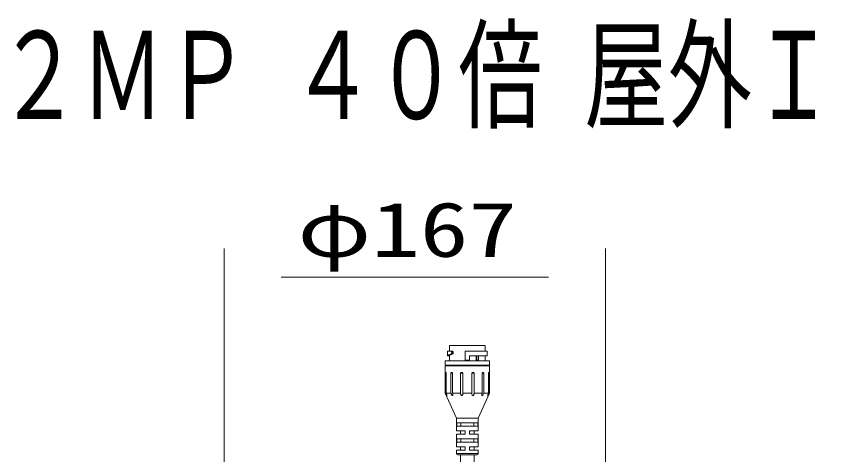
# Model space of a CAD drawing. Units: millimetres on the paper. Extents: x -63 to 65, y -58 to 59.
# Drawn here: x -34.69 to 0.98, y 40.09 to 59.31 of the extents above; entities that cross this region are included whole.
import ezdxf
from ezdxf.enums import TextEntityAlignment as Align

# ---------------------------------------------------------------- set-up
doc = ezdxf.new("R2010")
doc.units = ezdxf.units.MM
doc.layers.add('0-0_MOJI1', color=7, linetype='Continuous')
doc.layers.add('0-2_GAIKEI', color=4, linetype='Continuous', lineweight=9)
doc.layers.add('0-3_SUNPO', color=7, linetype='Continuous', lineweight=9)
doc.styles.add('ＭＳ ゴシック', font='')
doc.styles.get('ＭＳ ゴシック').set_extended_font_data('MS Gothic')

msp = doc.modelspace()

# ---------------------------------------------------------------- linework, layer by layer
at = {"layer": '0-2_GAIKEI'}
for p, q in [((-15.577, 44.632), (-15.8, 44.632)), ((-15.8, 44.432), (-15.8, 44.632)), ((-14.151, 44.881), (-15.71, 44.881)), ((-15.71, 44.632), (-15.71, 44.881)), ((-14.061, 44.632), (-15.03, 44.632)), ((-15.03, 44.632), (-15.03, 44.232)), ((-14.151, 44.632), (-14.151, 44.881)), ((-14.061, 44.432), (-14.061, 44.632)), ((-15.71, 44.432), (-15.8, 44.432)), ((-15.71, 44.212), (-15.71, 44.44)), ((-15.572, 44.513), (-15.637, 44.513)), ((-15.612, 44.582), (-15.612, 44.562)), ((-15.548, 44.562), (-15.612, 44.562)), ((-15.03, 44.232), (-14.831, 44.232)), ((-14.061, 44.432), (-14.831, 44.432)), ((-14.831, 44.432), (-14.831, 44.232)), ((-14.546, 44.432), (-14.546, 44.232)), ((-14.546, 44.232), (-14.437, 44.232)), ((-14.521, 44.432), (-14.521, 44.232)), ((-14.437, 44.432), (-14.437, 44.232)), ((-14.151, 44.212), (-14.151, 44.432)), ((-15.9, 44.012), (-15.9, 44.212)), ((-13.961, 44.212), (-15.9, 44.212)), ((-13.961, 44.012), (-15.9, 44.012)), ((-13.961, 43.992), (-15.9, 43.992)), ((-15.9, 42.793), (-15.9, 43.992)), ((-15.71, 43.992), (-15.71, 44.012)), ((-14.151, 43.992), (-14.151, 44.012)), ((-13.961, 44.012), (-13.961, 44.212)), ((-13.961, 42.793), (-13.961, 43.992)), ((-15.878, 43.662), (-15.878, 42.793)), ((-15.878, 43.662), (-15.852, 43.662)), ((-15.852, 43.662), (-15.852, 42.793)), ((-15.65, 43.662), (-15.65, 42.793)), ((-15.65, 43.662), (-15.58, 43.662)), ((-15.58, 43.662), (-15.58, 42.793)), ((-15.229, 43.662), (-15.229, 42.793)), ((-15.229, 43.662), (-15.133, 43.662)), ((-15.133, 43.662), (-15.133, 42.793)), ((-14.728, 43.662), (-14.728, 42.793)), ((-14.728, 43.662), (-14.632, 43.662)), ((-14.699, 43.692), (-14.66, 43.692)), ((-14.632, 43.662), (-14.632, 42.793)), ((-14.281, 43.662), (-14.281, 42.793)), ((-14.281, 43.662), (-14.211, 43.662)), ((-14.211, 43.662), (-14.211, 42.793)), ((-14.008, 43.662), (-14.008, 42.793)), ((-14.008, 43.662), (-13.983, 43.662)), ((-13.983, 43.662), (-13.983, 42.793)), ((-15.878, 42.793), (-15.9, 42.793)), ((-15.4, 41.694), (-15.9, 42.793)), ((-15.878, 42.793), (-15.867, 42.767)), ((-15.65, 42.793), (-15.852, 42.793)), ((-15.229, 42.793), (-15.58, 42.793)), ((-14.728, 42.793), (-15.133, 42.793)), ((-14.281, 42.793), (-14.632, 42.793)), ((-14.461, 41.694), (-13.961, 42.793)), ((-14.008, 42.793), (-14.211, 42.793)), ((-14.008, 42.793), (-14.019, 42.767)), ((-13.961, 42.793), (-13.983, 42.793)), ((-14.461, 41.694), (-15.4, 41.694)), ((-15.4, 41.144), (-15.4, 41.694)), ((-15.389, 41.494), (-15.389, 41.344)), ((-15.389, 41.494), (-14.472, 41.494)), ((-15.213, 41.494), (-15.213, 41.344)), ((-14.648, 41.494), (-14.648, 41.344)), ((-14.472, 41.494), (-14.472, 41.344)), ((-14.461, 41.144), (-14.461, 41.694)), ((-14.472, 41.344), (-15.389, 41.344)), ((-15.23, 41.144), (-15.23, 40.995)), ((-14.831, 41.144), (-14.831, 40.995)), ((-14.831, 41.144), (-14.461, 41.144)), ((-14.631, 41.144), (-14.631, 40.995)), ((-15.4, 40.445), (-15.4, 40.995)), ((-15.389, 40.795), (-15.389, 40.645)), ((-15.389, 40.795), (-14.472, 40.795)), ((-15.213, 40.795), (-15.213, 40.645)), ((-14.461, 40.995), (-14.831, 40.995)), ((-14.648, 40.795), (-14.648, 40.645)), ((-14.472, 40.795), (-14.472, 40.645)), ((-14.461, 40.445), (-14.461, 40.995)), ((-14.472, 40.645), (-15.389, 40.645)), ((-15.23, 40.445), (-15.23, 40.295)), ((-14.831, 40.445), (-14.831, 40.295)), ((-14.831, 40.445), (-14.461, 40.445)), ((-14.631, 40.445), (-14.631, 40.295)), ((-15.4, 40.145), (-15.4, 40.295)), ((-14.461, 40.145), (-15.4, 40.145)), ((-14.511, 40.095), (-15.35, 40.095)), ((-15.23, 40.095), (-15.23, 35.464)), ((-14.461, 40.295), (-14.831, 40.295)), ((-14.631, 40.095), (-14.631, 35.464)), ((-14.461, 40.145), (-14.461, 40.295))]:
    msp.add_line(p, q, dxfattribs=at)
for points in [[(-15.642, 44.632), (-15.633, 44.629), (-15.625, 44.622), (-15.616, 44.608), (-15.612, 44.59), (-15.612, 44.582), (-15.548, 44.582)], [(-15.548, 44.582), (-15.551, 44.604), (-15.555, 44.614), (-15.56, 44.622), (-15.568, 44.629), (-15.577, 44.632)], [(-15.637, 44.513), (-15.627, 44.519), (-15.619, 44.529), (-15.614, 44.545), (-15.612, 44.562)], [(-15.548, 44.582), (-15.548, 44.562), (-15.549, 44.549), (-15.552, 44.537), (-15.556, 44.528), (-15.561, 44.52), (-15.566, 44.515), (-15.572, 44.513)], [(-15.878, 43.662), (-15.877, 43.68), (-15.876, 43.687), (-15.874, 43.69), (-15.873, 43.691), (-15.872, 43.692), (-15.872, 43.692), (-15.861, 43.692)], [(-15.852, 43.662), (-15.853, 43.676), (-15.856, 43.687), (-15.858, 43.69), (-15.859, 43.692), (-15.861, 43.692), (-15.861, 43.692)], [(-15.65, 43.662), (-15.649, 43.672), (-15.646, 43.68), (-15.642, 43.687), (-15.636, 43.691), (-15.63, 43.692), (-15.601, 43.692)], [(-15.58, 43.662), (-15.581, 43.672), (-15.584, 43.68), (-15.589, 43.687), (-15.595, 43.691), (-15.601, 43.692)], [(-15.229, 43.662), (-15.228, 43.672), (-15.224, 43.68), (-15.217, 43.687), (-15.209, 43.691), (-15.201, 43.692), (-15.162, 43.692)], [(-14.632, 43.662), (-14.633, 43.672), (-14.637, 43.68), (-14.644, 43.687), (-14.652, 43.691), (-14.66, 43.692)], [(-14.281, 43.662), (-14.28, 43.672), (-14.277, 43.68), (-14.272, 43.687), (-14.266, 43.691), (-14.259, 43.692), (-14.231, 43.692)], [(-14.211, 43.662), (-14.212, 43.672), (-14.215, 43.68), (-14.219, 43.687), (-14.225, 43.691), (-14.231, 43.692)], [(-14.008, 43.662), (-14.007, 43.676), (-14.005, 43.687), (-14.003, 43.69), (-14.002, 43.692), (-14, 43.692), (-14, 43.692), (-13.989, 43.692)], [(-13.983, 43.662), (-13.984, 43.68), (-13.985, 43.687), (-13.987, 43.69), (-13.987, 43.691), (-13.989, 43.692), (-13.989, 43.692)], [(-15.867, 42.767), (-15.84, 42.714), (-15.828, 42.694), (-15.823, 42.687), (-15.82, 42.684), (-15.819, 42.683), (-15.818, 42.683), (-15.818, 42.683), (-15.817, 42.684), (-15.817, 42.687), (-15.818, 42.696), (-15.823, 42.715), (-15.829, 42.733), (-15.852, 42.793)], [(-15.641, 42.767), (-15.631, 42.746), (-15.62, 42.725), (-15.609, 42.707), (-15.602, 42.698), (-15.591, 42.687), (-15.584, 42.684), (-15.581, 42.683), (-15.574, 42.685), (-15.571, 42.689), (-15.567, 42.701), (-15.566, 42.717), (-15.567, 42.739), (-15.571, 42.762), (-15.58, 42.793)], [(-15.225, 42.767), (-15.219, 42.748), (-15.212, 42.729), (-15.206, 42.716), (-15.198, 42.704), (-15.189, 42.693), (-15.181, 42.687), (-15.175, 42.684), (-15.168, 42.683), (-15.161, 42.685), (-15.153, 42.69), (-15.145, 42.701), (-15.139, 42.713), (-15.133, 42.738), (-15.131, 42.767)], [(-14.73, 42.767), (-14.728, 42.745), (-14.725, 42.724), (-14.717, 42.703), (-14.709, 42.691), (-14.703, 42.686), (-14.696, 42.684), (-14.689, 42.683), (-14.68, 42.687), (-14.675, 42.69), (-14.667, 42.698), (-14.66, 42.708), (-14.653, 42.719), (-14.644, 42.741), (-14.637, 42.763), (-14.632, 42.793)], [(-14.295, 42.717), (-14.294, 42.7), (-14.291, 42.692), (-14.287, 42.686), (-14.285, 42.684), (-14.278, 42.684), (-14.271, 42.687), (-14.266, 42.691), (-14.257, 42.7), (-14.249, 42.71), (-14.236, 42.732), (-14.224, 42.757), (-14.211, 42.793)], [(-14.019, 42.767), (-14.034, 42.728), (-14.04, 42.708), (-14.044, 42.693), (-14.044, 42.687), (-14.044, 42.685), (-14.044, 42.684), (-14.043, 42.684), (-14.043, 42.683), (-14.042, 42.683), (-14.041, 42.684), (-14.04, 42.685), (-14.033, 42.694), (-14.025, 42.706), (-14.012, 42.731), (-13.983, 42.793)], [(-15.4, 41.144), (-15.03, 41.144), (-15.03, 40.995), (-15.4, 40.995)], [(-15.4, 40.445), (-15.03, 40.445), (-15.03, 40.295), (-15.4, 40.295)]]:
    msp.add_lwpolyline(points, dxfattribs=at)
for centre, radius, start, end in [((-15.162, 43.663), 0.0297, 0, 90), ((-14.698, 43.663), 0.0297, 90, 180), ((-15.243, 42.927), 0.428, 198.2536, 201.924), ((-14.969, 42.827), 0.262, 187.3495, 193.0704), ((-15.376, 42.767), 0.244, 0, 6.1073), ((-14.485, 42.767), 0.244, 173.8927, 180), ((-14.063, 42.711), 0.232, 166.0157, 178.6026), ((-13.941, 42.686), 0.357, 162.5703, 166.8574), ((-15.35, 40.145), 0.05, 180, 270), ((-14.511, 40.145), 0.05, 270, 0)]:
    msp.add_arc(centre, radius, start, end, dxfattribs=at)
for centre, major_axis, ratio, start_param, end_param in [((-14.931, 44.537), (0.869, 0.11), 0.122765, 2.503691, 3.101657), ((-14.93, 44.538), (0.779, 0.099), 0.122748, 2.522814, 3.126052)]:
    msp.add_ellipse(centre, major_axis=major_axis, ratio=ratio, start_param=start_param, end_param=end_param, dxfattribs=at)
at = {"layer": '0-3_SUNPO'}
for p, q in [((-25.578, 28.276), (-25.578, 49.131)), ((-8.879, 28.276), (-8.879, 49.131)), ((-23.078, 47.881), (-11.379, 47.881))]:
    msp.add_line(p, q, dxfattribs=at)

# ---------------------------------------------------------------- texts
at = {"layer": '0-0_MOJI1', "style": 'ＭＳ ゴシック', "width": 0.7}
msp.add_text('２ＭＰ ４０倍 屋外ＩＲＰＴＺ 耐重塩害（親水コート付）', height=3.849, dxfattribs=at).set_placement((-35.534, 53.657), align=Align.BOTTOM_LEFT)
at = {"layer": '0-3_SUNPO', "style": 'ＭＳ ゴシック', "width": 1.3}
msp.add_text('φ167', height=2.405, dxfattribs=at).set_placement((-22.371, 48.044), align=Align.BOTTOM_LEFT)

doc.saveas('drawing.dxf')
